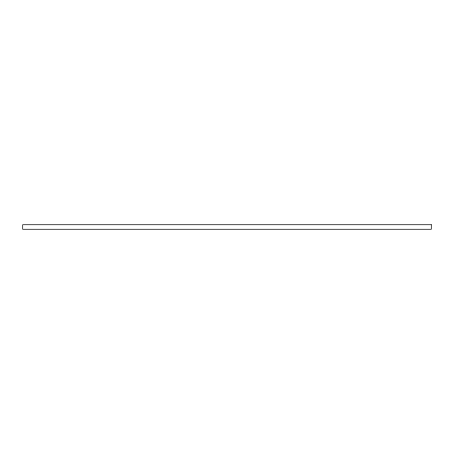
<?xml version="1.0" encoding="UTF-8"?>
<svg xmlns="http://www.w3.org/2000/svg" width="454" height="454" viewBox="0 0 454 454"><rect width="100%" height="100%" fill="white"/><g stroke="black" fill="none" stroke-linecap="round" stroke-linejoin="round"><path stroke-width="0.68" d="M431.3 224.73L22.7 224.73L22.7 229.27L431.3 229.27L431.3 224.73"/></g></svg>
